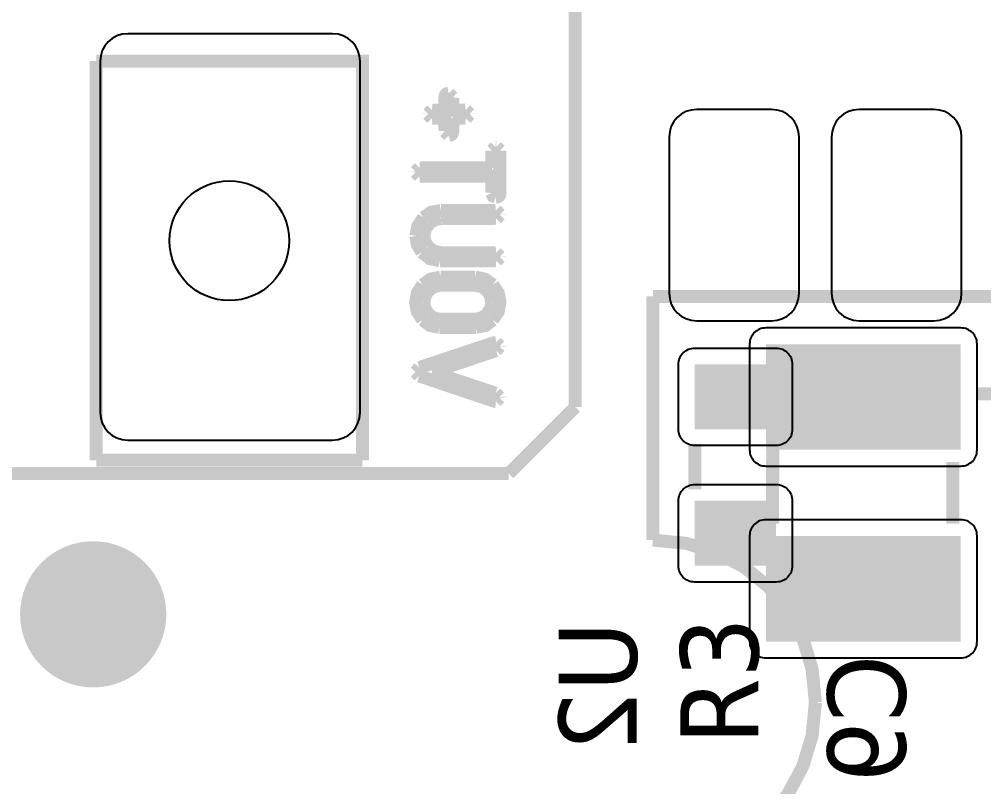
# Model space of a CAD drawing. Header units: millimetres. Extents: x 123.5 to 144.3, y 105.4 to 121.6.
# Drawn here: x 130.386 to 131.721, y 111.811 to 112.873 of the extents above; entities that cross this region are included whole.
import ezdxf

# ---------------------------------------------------------------- set-up
doc = ezdxf.new("R2010")
doc.units = ezdxf.units.MM
doc.layers.add('DESC', color=250, linetype='Continuous')
doc.styles.get("Standard").update_dxf_attribs({"font": 'tahoma.ttf'})

# ---------------------------------------------------------------- blocks, each defined once
blk = doc.blocks.new('RPAD')
blk.add_trace([(-0.5, -0.5), (-0.5, 0.5), (0.5, -0.5), (0.5, 0.5)])
blk = doc.blocks.new('EPAD')
at = {"const_width": 0.5}
blk.add_lwpolyline([(-0.25, 0, 1), (0.25, 0, 1)], format="xyb", close=True, dxfattribs=at)
blk = doc.blocks.new('isplay')
at = {"const_width": 0.012}
for points in [[(135.3383269392241, 117.1784124388828), (135.3383269392241, 115.0288059388828)], [(135.3383269392241, 117.1784124388828), (135.3383269392241, 115.0288059388828)], [(135.3383269392241, 117.1784124388828), (135.3383269392241, 115.0288059388828)], [(134.8961224392241, 114.9796719388828), (134.8961224392241, 115.3481754388828)], [(135.1417924392242, 114.9796719388828), (135.1417924392242, 115.3481754388828), (134.8961224392241, 115.3481754388828)], [(134.8961224392241, 114.9796719388828), (134.8961224392241, 115.3481754388828)], [(135.1417924392242, 114.9796719388828), (135.1417924392242, 115.3481754388828), (134.8961224392241, 115.3481754388828)], [(134.8961224392241, 114.9796719388828), (134.8961224392241, 115.3481754388828)], [(135.1417924392242, 114.9796719388828), (135.1417924392242, 115.3481754388828), (134.8961224392241, 115.3481754388828)], [(135.2214709392241, 115.3183434388828), (135.2199259392241, 115.3180674388828), (135.2193184392241, 115.3177224388828), (135.2188219392241, 115.3172379388828), (135.2184364392241, 115.3166169388828), (135.2181604392241, 115.3158564388828), (135.2179399392241, 115.3139214388828), (135.2179399392241, 115.3028829388828), (135.2066614392241, 115.3028829388828)], [(135.2214709392241, 115.3183434388828), (135.2199259392241, 115.3180674388828), (135.2193184392241, 115.3177224388828), (135.2188219392241, 115.3172379388828), (135.2184364392241, 115.3166169388828), (135.2181604392241, 115.3158564388828), (135.2179399392241, 115.3139214388828), (135.2179399392241, 115.3028829388828), (135.2066614392241, 115.3028829388828)], [(135.2214709392241, 115.3183434388828), (135.2199259392241, 115.3180674388828), (135.2193184392241, 115.3177224388828), (135.2188219392241, 115.3172379388828), (135.2184364392241, 115.3166169388828), (135.2181604392241, 115.3158564388828), (135.2179399392241, 115.3139214388828), (135.2179399392241, 115.3028829388828), (135.2066614392241, 115.3028829388828)], [(135.2216299392242, 115.3183479388828), (135.2214709392241, 115.3183434388828)], [(135.2216299392242, 115.3183479388828), (135.2214709392241, 115.3183434388828)], [(135.2216299392242, 115.3183479388828), (135.2214709392241, 115.3183434388828)], [(135.2216299392242, 115.3183479388828), (135.2253004392241, 115.3146774388828)], [(135.2216299392242, 115.3183479388828), (135.2253004392241, 115.3146774388828)], [(135.2216299392242, 115.3183479388828), (135.2253004392241, 115.3146774388828)], [(135.2252419392241, 115.3140219388828), (135.2253004392241, 115.3146774388828)], [(135.2252419392241, 115.3140219388828), (135.2253004392241, 115.3146774388828)], [(135.2252419392241, 115.3140219388828), (135.2253004392241, 115.3146774388828)], [(135.2363824392241, 115.3030209388829), (135.2252419392241, 115.3030209388829), (135.2252419392241, 115.3140249388828)], [(135.2363824392241, 115.3030209388829), (135.2252419392241, 115.3030209388829), (135.2252419392241, 115.3140249388828)], [(135.2363824392241, 115.3030209388829), (135.2252419392241, 115.3030209388829), (135.2252419392241, 115.3140249388828)], [(135.2059354392241, 115.3029594388828), (135.2024104392241, 115.2994344388828)], [(135.2059354392241, 115.3029594388828), (135.2024104392241, 115.2994344388828)], [(135.2059354392241, 115.3029594388828), (135.2024104392241, 115.2994344388828)], [(135.2059354392241, 115.3029594388828), (135.2066629392241, 115.3028829388828)], [(135.2059354392241, 115.3029594388828), (135.2066629392241, 115.3028829388828)], [(135.2059354392241, 115.3029594388828), (135.2066629392241, 115.3028829388828)], [(135.2371279392241, 115.3030959388828), (135.2363824392241, 115.3030209388829)], [(135.2371279392241, 115.3030959388828), (135.2363824392241, 115.3030209388829)], [(135.2371279392241, 115.3030959388828), (135.2363824392241, 115.3030209388829)], [(135.2371279392241, 115.3030959388828), (135.2408044392241, 115.2994194388828)], [(135.2371279392241, 115.3030959388828), (135.2408044392241, 115.2994194388828)], [(135.2371279392241, 115.3030959388828), (135.2408044392241, 115.2994194388828)], [(135.2024104392241, 115.2994179388828), (135.2023999392241, 115.2991479388828)], [(135.2024104392241, 115.2994179388828), (135.2023999392241, 115.2991479388828)], [(135.2024104392241, 115.2994179388828), (135.2023999392241, 115.2991479388828)], [(135.2060089392241, 115.2955389388828), (135.2023999392241, 115.2991479388828)], [(135.2060089392241, 115.2955389388828), (135.2023999392241, 115.2991479388828)], [(135.2060089392241, 115.2955389388828), (135.2023999392241, 115.2991479388828)], [(135.2024104392241, 115.2994209388828), (135.2024104392241, 115.2994344388828)], [(135.2024104392241, 115.2994209388828), (135.2024104392241, 115.2994344388828)], [(135.2024104392241, 115.2994209388828), (135.2024104392241, 115.2994344388828)], [(135.2060089392241, 115.2955389388828), (135.2065609392241, 115.2955809388828)], [(135.2060089392241, 115.2955389388828), (135.2065609392241, 115.2955809388828)], [(135.2060089392241, 115.2955389388828), (135.2065609392241, 115.2955809388828)], [(135.2065579392241, 115.2955809388828), (135.2179399392241, 115.2955809388828), (135.2179399392241, 115.2839949388828)], [(135.2065579392241, 115.2955809388828), (135.2179399392241, 115.2955809388828), (135.2179399392241, 115.2839949388828)], [(135.2065579392241, 115.2955809388828), (135.2179399392241, 115.2955809388828), (135.2179399392241, 115.2839949388828)], [(135.2217454392242, 115.2796749388828), (135.2232904392241, 115.2799509388828), (135.2238964392241, 115.2802959388828), (135.2243929392241, 115.2807804388828), (135.2247799392241, 115.2814029388828), (135.2250544392241, 115.2821619388828), (135.2252764392242, 115.2840969388828), (135.2252764392242, 115.2955809388828)], [(135.2217454392242, 115.2796749388828), (135.2232904392241, 115.2799509388828), (135.2238964392241, 115.2802959388828), (135.2243929392241, 115.2807804388828), (135.2247799392241, 115.2814029388828), (135.2250544392241, 115.2821619388828), (135.2252764392242, 115.2840969388828), (135.2252764392242, 115.2955809388828)], [(135.2217454392242, 115.2796749388828), (135.2232904392241, 115.2799509388828), (135.2238964392241, 115.2802959388828), (135.2243929392241, 115.2807804388828), (135.2247799392241, 115.2814029388828), (135.2250544392241, 115.2821619388828), (135.2252764392242, 115.2840969388828), (135.2252764392242, 115.2955809388828)], [(135.2252764392242, 115.2955809388828), (135.2366914392242, 115.2955809388828)], [(135.2252764392242, 115.2955809388828), (135.2366914392242, 115.2955809388828)], [(135.2252764392242, 115.2955809388828), (135.2366914392242, 115.2955809388828)], [(135.2372374392241, 115.2955404388828), (135.2366899392242, 115.2955809388828)], [(135.2372374392241, 115.2955404388828), (135.2366899392242, 115.2955809388828)], [(135.2372374392241, 115.2955404388828), (135.2366899392242, 115.2955809388828)], [(135.2372374392241, 115.2955404388828), (135.2408149392242, 115.2991179388828)], [(135.2372374392241, 115.2955404388828), (135.2408149392242, 115.2991179388828)], [(135.2372374392241, 115.2955404388828), (135.2408149392242, 115.2991179388828)], [(135.2408044392241, 115.2993864388828), (135.2408044392241, 115.2994194388828)], [(135.2408044392241, 115.2993864388828), (135.2408044392241, 115.2994194388828)], [(135.2408044392241, 115.2993864388828), (135.2408044392241, 115.2994194388828)], [(135.2408044392241, 115.2993849388828), (135.2408149392242, 115.2991179388828)], [(135.2408044392241, 115.2993849388828), (135.2408149392242, 115.2991179388828)], [(135.2408044392241, 115.2993849388828), (135.2408149392242, 115.2991179388828)], [(135.2179399392241, 115.2839919388828), (135.2178829392241, 115.2833529388828)], [(135.2179399392241, 115.2839919388828), (135.2178829392241, 115.2833529388828)], [(135.2179399392241, 115.2839919388828), (135.2178829392241, 115.2833529388828)], [(135.2215669392241, 115.2796704388828), (135.2178829392241, 115.2833529388828)], [(135.2215669392241, 115.2796704388828), (135.2178829392241, 115.2833529388828)], [(135.2215669392241, 115.2796704388828), (135.2178829392241, 115.2833529388828)], [(135.2215669392241, 115.2796704388828), (135.2217469392241, 115.2796749388828)], [(135.2215669392241, 115.2796704388828), (135.2217469392241, 115.2796749388828)], [(135.2215669392241, 115.2796704388828), (135.2217469392241, 115.2796749388828)], [(135.2646859392241, 115.2690114388828), (135.2613604392241, 115.2656844388828)], [(135.2646859392241, 115.2690114388828), (135.2613604392241, 115.2656844388828)], [(135.2646859392241, 115.2690114388828), (135.2613604392241, 115.2656844388828)], [(135.2646859392241, 115.2690114388828), (135.2651434392241, 115.2689799388829)], [(135.2646859392241, 115.2690114388828), (135.2651434392241, 115.2689799388829)], [(135.2646859392241, 115.2690114388828), (135.2651434392241, 115.2689799388829)], [(135.2655304392242, 115.2690009388828), (135.2651464392241, 115.2689799388829)], [(135.2655304392242, 115.2690009388828), (135.2651464392241, 115.2689799388829)], [(135.2655304392242, 115.2690009388828), (135.2651464392241, 115.2689799388829)], [(135.2655304392242, 115.2690009388828), (135.2688694392241, 115.2656619388828)], [(135.2655304392242, 115.2690009388828), (135.2688694392241, 115.2656619388828)], [(135.2655304392242, 115.2690009388828), (135.2688694392241, 115.2656619388828)], [(135.2613739392241, 115.2653784388828), (135.2613604392241, 115.2656844388828)], [(135.2613739392241, 115.2653784388828), (135.2613604392241, 115.2656844388828)], [(135.2613739392241, 115.2653784388828), (135.2613604392241, 115.2656844388828)], [(135.2613739392241, 115.2653799388828), (135.2613739392241, 115.2495759388828)], [(135.2613739392241, 115.2653799388828), (135.2613739392241, 115.2495759388828)], [(135.2613739392241, 115.2653799388828), (135.2613739392241, 115.2495759388828)], [(135.2652829392241, 115.2226314388828), (135.2661169392241, 115.2227019388828), (135.2668414392241, 115.2229134388828), (135.2674549392241, 115.2232674388828), (135.2679559392241, 115.2237624388828), (135.2683459392241, 115.2243984388828), (135.2686249392241, 115.2251754388828), (135.2688469392241, 115.2271569388828), (135.2688469392241, 115.2652764388828)], [(135.2652829392241, 115.2226314388828), (135.2661169392241, 115.2227019388828), (135.2668414392241, 115.2229134388828), (135.2674549392241, 115.2232674388828), (135.2679559392241, 115.2237624388828), (135.2683459392241, 115.2243984388828), (135.2686249392241, 115.2251754388828), (135.2688469392241, 115.2271569388828), (135.2688469392241, 115.2652764388828)], [(135.2652829392241, 115.2226314388828), (135.2661169392241, 115.2227019388828), (135.2668414392241, 115.2229134388828), (135.2674549392241, 115.2232674388828), (135.2679559392241, 115.2237624388828), (135.2683459392241, 115.2243984388828), (135.2686249392241, 115.2251754388828), (135.2688469392241, 115.2271569388828), (135.2688469392241, 115.2652764388828)], [(135.2688469392241, 115.2652794388828), (135.2688694392241, 115.2656619388828)], [(135.2688469392241, 115.2652794388828), (135.2688694392241, 115.2656619388828)], [(135.2688469392241, 115.2652794388828), (135.2688694392241, 115.2656619388828)], [(135.1944514392241, 115.2496194388828), (135.1909174392241, 115.2460869388828)], [(135.1944514392241, 115.2496194388828), (135.1909174392241, 115.2460869388828)], [(135.1944514392241, 115.2496194388828), (135.1909174392241, 115.2460869388828)], [(135.1944514392241, 115.2496194388828), (135.1950034392241, 115.2495759388828)], [(135.1944514392241, 115.2496194388828), (135.1950034392241, 115.2495759388828)], [(135.1944514392241, 115.2496194388828), (135.1950034392241, 115.2495759388828)], [(135.2613739392241, 115.2495759388828), (135.1950049392241, 115.2495759388828)], [(135.2613739392241, 115.2495759388828), (135.1950049392241, 115.2495759388828)], [(135.2613739392241, 115.2495759388828), (135.1950049392241, 115.2495759388828)], [(135.1909264392241, 115.2458409388828), (135.1909129392241, 115.2455304388828)], [(135.1909264392241, 115.2458409388828), (135.1909129392241, 115.2455304388828)], [(135.1909264392241, 115.2458409388828), (135.1909129392241, 115.2455304388828)], [(135.1944094392242, 115.2420339388828), (135.1909129392241, 115.2455304388828)], [(135.1944094392242, 115.2420339388828), (135.1909129392241, 115.2455304388828)], [(135.1944094392242, 115.2420339388828), (135.1909129392241, 115.2455304388828)], [(135.1909264392241, 115.2458394388828), (135.1909174392241, 115.2460869388828)], [(135.1909264392241, 115.2458394388828), (135.1909174392241, 115.2460869388828)], [(135.1909264392241, 115.2458394388828), (135.1909174392241, 115.2460869388828)], [(135.1944094392242, 115.2420339388828), (135.1949014392241, 115.2420684388828)], [(135.1944094392242, 115.2420339388828), (135.1949014392241, 115.2420684388828)], [(135.1944094392242, 115.2420339388828), (135.1949014392241, 115.2420684388828)], [(135.1949029392241, 115.2420684388828), (135.2613739392241, 115.2420684388828), (135.2613739392241, 115.2270534388828)], [(135.1949029392241, 115.2420684388828), (135.2613739392241, 115.2420684388828), (135.2613739392241, 115.2270534388828)], [(135.1949029392241, 115.2420684388828), (135.2613739392241, 115.2420684388828), (135.2613739392241, 115.2270534388828)], [(135.2613739392241, 115.2270564388828), (135.2613169392241, 115.2264009388828)], [(135.2613739392241, 115.2270564388828), (135.2613169392241, 115.2264009388828)], [(135.2613739392241, 115.2270564388828), (135.2613169392241, 115.2264009388828)], [(135.2650924392241, 115.2226254388828), (135.2624089392241, 115.2237174388828), (135.2613169392241, 115.2264009388828)], [(135.2650924392241, 115.2226254388828), (135.2624089392241, 115.2237174388828), (135.2613169392241, 115.2264009388828)], [(135.2650924392241, 115.2226254388828), (135.2624089392241, 115.2237174388828), (135.2613169392241, 115.2264009388828)], [(135.2650924392241, 115.2226254388828), (135.2652829392241, 115.2226314388828)], [(135.2650924392241, 115.2226254388828), (135.2652829392241, 115.2226314388828)], [(135.2650924392241, 115.2226254388828), (135.2652829392241, 115.2226314388828)], [(135.2142739392241, 115.2103959388828), (135.2053159392241, 115.2086019388828), (135.1981894392241, 115.2036339388828)], [(135.2142739392241, 115.2103959388828), (135.2053159392241, 115.2086019388828), (135.1981894392241, 115.2036339388828)], [(135.2142739392241, 115.2103959388828), (135.2053159392241, 115.2086019388828), (135.1981894392241, 115.2036339388828)], [(135.2142739392241, 115.2103959388828), (135.2155714392241, 115.2103584388828)], [(135.2142739392241, 115.2103959388828), (135.2155714392241, 115.2103584388828)], [(135.2142739392241, 115.2103959388828), (135.2155714392241, 115.2103584388828)], [(135.2643214392241, 115.2103584388828), (135.2155744392241, 115.2103584388828)], [(135.2643214392241, 115.2103584388828), (135.2155744392241, 115.2103584388828)], [(135.2643214392241, 115.2103584388828), (135.2155744392241, 115.2103584388828)], [(135.2650789392241, 115.2104349388828), (135.2643214392241, 115.2103584388828)], [(135.2650789392241, 115.2104349388828), (135.2643214392241, 115.2103584388828)], [(135.2650789392241, 115.2104349388828), (135.2643214392241, 115.2103584388828)], [(135.2650789392241, 115.2104349388828), (135.2688469392241, 115.2066654388828)], [(135.2650789392241, 115.2104349388828), (135.2688469392241, 115.2066654388828)], [(135.2650789392241, 115.2104349388828), (135.2688469392241, 115.2066654388828)], [(135.2653084392241, 115.2027159388828), (135.2688649392241, 115.2062739388828)], [(135.2653084392241, 115.2027159388828), (135.2688649392241, 115.2062739388828)], [(135.2653084392241, 115.2027159388828), (135.2688649392241, 115.2062739388828)], [(135.2688469392241, 115.2066204388828), (135.2688469392241, 115.2066654388828)], [(135.2688469392241, 115.2066204388828), (135.2688469392241, 115.2066654388828)], [(135.2688469392241, 115.2066204388828), (135.2688469392241, 115.2066654388828)], [(135.2688469392241, 115.2066204388828), (135.2688649392241, 115.2062739388828)], [(135.2688469392241, 115.2066204388828), (135.2688649392241, 115.2062739388828)], [(135.2688469392241, 115.2066204388828), (135.2688649392241, 115.2062739388828)], [(135.1981939392242, 115.2036399388828), (135.1929484392241, 115.1957799388828), (135.1912009392241, 115.1868069388828)], [(135.1981939392242, 115.2036399388828), (135.1929484392241, 115.1957799388828), (135.1912009392241, 115.1868069388828)], [(135.1981939392242, 115.2036399388828), (135.1929484392241, 115.1957799388828), (135.1912009392241, 115.1868069388828)], [(135.2036854392241, 115.1985369388828), (135.1999279392241, 115.1934264388828), (135.1985374392241, 115.1869179388828)], [(135.2036854392241, 115.1985369388828), (135.1999279392241, 115.1934264388828), (135.1985374392241, 115.1869179388828)], [(135.2036854392241, 115.1985369388828), (135.1999279392241, 115.1934264388828), (135.1985374392241, 115.1869179388828)], [(135.2142334392241, 115.2027834388828), (135.2083834392241, 115.2016569388828), (135.2036764392241, 115.1985294388828)], [(135.2142334392241, 115.2027834388828), (135.2083834392241, 115.2016569388828), (135.2036764392241, 115.1985294388828)], [(135.2142334392241, 115.2027834388828), (135.2083834392241, 115.2016569388828), (135.2036764392241, 115.1985294388828)], [(135.2142334392241, 115.2027834388828), (135.2152684392241, 115.2027474388828)], [(135.2142334392241, 115.2027834388828), (135.2152684392241, 115.2027474388828)], [(135.2142334392241, 115.2027834388828), (135.2152684392241, 115.2027474388828)], [(135.2152669392241, 115.2027489388828), (135.2648359392241, 115.2027489388828)], [(135.2152669392241, 115.2027489388828), (135.2648359392241, 115.2027489388828)], [(135.2152669392241, 115.2027489388828), (135.2648359392241, 115.2027489388828)], [(135.2653084392241, 115.2027159388828), (135.2648374392241, 115.2027474388828)], [(135.2653084392241, 115.2027159388828), (135.2648374392241, 115.2027474388828)], [(135.2653084392241, 115.2027159388828), (135.2648374392241, 115.2027474388828)], [(135.1912009392241, 115.1868069388828), (135.1925884392242, 115.1787939388828), (135.1967539392241, 115.1716899388828)], [(135.1912009392241, 115.1868069388828), (135.1925884392242, 115.1787939388828), (135.1967539392241, 115.1716899388828)], [(135.1912009392241, 115.1868069388828), (135.1925884392242, 115.1787939388828), (135.1967539392241, 115.1716899388828)], [(135.2023414392241, 115.1768319388828), (135.1994884392241, 115.1818029388828), (135.1985359392241, 115.1869104388828)], [(135.2023414392241, 115.1768319388828), (135.1994884392241, 115.1818029388828), (135.1985359392241, 115.1869104388828)], [(135.2023414392241, 115.1768319388828), (135.1994884392241, 115.1818029388828), (135.1985359392241, 115.1869104388828)], [(135.2133724392241, 115.1637654388828), (135.2039464392241, 115.1658834388828), (135.1967494392241, 115.1716929388828)], [(135.2133724392241, 115.1637654388828), (135.2039464392241, 115.1658834388828), (135.1967494392241, 115.1716929388828)], [(135.2133724392241, 115.1637654388828), (135.2039464392241, 115.1658834388828), (135.1967494392241, 115.1716929388828)], [(135.2141524392241, 115.1712549388828), (135.2074714392241, 115.1727399388828), (135.2023489392241, 115.1768214388828)], [(135.2141524392241, 115.1712549388828), (135.2074714392241, 115.1727399388828), (135.2023489392241, 115.1768214388828)], [(135.2141524392241, 115.1712549388828), (135.2074714392241, 115.1727399388828), (135.2023489392241, 115.1768214388828)], [(135.2141524392241, 115.1712549388828), (135.2149804392241, 115.1712774388828)], [(135.2141524392241, 115.1712549388828), (135.2149804392241, 115.1712774388828)], [(135.2141524392241, 115.1712549388828), (135.2149804392241, 115.1712774388828)], [(135.2648359392241, 115.1712774388828), (135.2149909392242, 115.1712774388828)], [(135.2648359392241, 115.1712774388828), (135.2149909392242, 115.1712774388828)], [(135.2648359392241, 115.1712774388828), (135.2149909392242, 115.1712774388828)], [(135.2652934392241, 115.1713074388828), (135.2648344392241, 115.1712774388828)], [(135.2652934392241, 115.1713074388828), (135.2648344392241, 115.1712774388828)], [(135.2652934392241, 115.1713074388828), (135.2648344392241, 115.1712774388828)], [(135.2652934392241, 115.1713074388828), (135.2688664392241, 115.1677359388828)], [(135.2652934392241, 115.1713074388828), (135.2688664392241, 115.1677359388828)], [(135.2652934392241, 115.1713074388828), (135.2688664392241, 115.1677359388828)], [(135.2133724392241, 115.1637654388828), (135.2138194392241, 115.1637699388828)], [(135.2133724392241, 115.1637654388828), (135.2138194392241, 115.1637699388828)], [(135.2133724392241, 115.1637654388828), (135.2138194392241, 115.1637699388828)], [(135.2138254392241, 115.1637699388828), (135.2648359392241, 115.1637699388828)], [(135.2138254392241, 115.1637699388828), (135.2648359392241, 115.1637699388828)], [(135.2138254392241, 115.1637699388828), (135.2648359392241, 115.1637699388828)], [(135.2654089392241, 115.1637219388828), (135.2648344392241, 115.1637699388828)], [(135.2654089392241, 115.1637219388828), (135.2648344392241, 115.1637699388828)], [(135.2654089392241, 115.1637219388828), (135.2648344392241, 115.1637699388828)], [(135.2654089392241, 115.1637219388828), (135.2688529392241, 115.1671674388828)], [(135.2654089392241, 115.1637219388828), (135.2688529392241, 115.1671674388828)], [(135.2654089392241, 115.1637219388828), (135.2688529392241, 115.1671674388828)], [(135.2688469392241, 115.1673684388828), (135.2688664392241, 115.1677359388828)], [(135.2688469392241, 115.1673684388828), (135.2688664392241, 115.1677359388828)], [(135.2688469392241, 115.1673684388828), (135.2688664392241, 115.1677359388828)], [(135.2688469392241, 115.1673714388828), (135.2688529392241, 115.1671674388828)], [(135.2688469392241, 115.1673714388828), (135.2688529392241, 115.1671674388828)], [(135.2688469392241, 115.1673714388828), (135.2688529392241, 115.1671674388828)], [(135.1974739392241, 115.1417274388829), (135.1925629392241, 115.1342544388828), (135.1909264392241, 115.1252724388828), (135.1925629392241, 115.1167029388828), (135.1974739392241, 115.1092974388828)], [(135.1974739392241, 115.1417274388829), (135.1925629392241, 115.1342544388828), (135.1909264392241, 115.1252724388828), (135.1925629392241, 115.1167029388828), (135.1974739392241, 115.1092974388828)], [(135.1974739392241, 115.1417274388829), (135.1925629392241, 115.1342544388828), (135.1909264392241, 115.1252724388828), (135.1925629392241, 115.1167029388828), (135.1974739392241, 115.1092974388828)], [(135.2138854392241, 115.1487954388828), (135.2047159392241, 115.1469174388828), (135.1974724392241, 115.1417259388828)], [(135.2138854392241, 115.1487954388828), (135.2047159392241, 115.1469174388828), (135.1974724392241, 115.1417259388828)], [(135.2138854392241, 115.1487954388828), (135.2047159392241, 115.1469174388828), (135.1974724392241, 115.1417259388828)], [(135.2138854392241, 115.1487954388828), (135.2143594392241, 115.1487894388828)], [(135.2138854392241, 115.1487954388828), (135.2143594392241, 115.1487894388828)], [(135.2138854392241, 115.1487954388828), (135.2143594392241, 115.1487894388828)], [(135.2458099392242, 115.1487894388828), (135.2143744392241, 115.1487894388828)], [(135.2458099392242, 115.1487894388828), (135.2143744392241, 115.1487894388828)], [(135.2458099392242, 115.1487894388828), (135.2143744392241, 115.1487894388828)], [(135.2458549392241, 115.1487894388828), (135.2458159392241, 115.1487894388828)], [(135.2458549392241, 115.1487894388828), (135.2458159392241, 115.1487894388828)], [(135.2458549392241, 115.1487894388828), (135.2458159392241, 115.1487894388828)], [(135.2458549392241, 115.1487894388828), (135.2549719392241, 115.1469069388828), (135.2621539392242, 115.1417034388828)], [(135.2458549392241, 115.1487894388828), (135.2549719392241, 115.1469069388828), (135.2621539392242, 115.1417034388828)], [(135.2458549392241, 115.1487894388828), (135.2549719392241, 115.1469069388828), (135.2621539392242, 115.1417034388828)], [(135.2620939392241, 115.1090919388828), (135.2671594392241, 115.1166249388828), (135.2688469392241, 115.1256504388828), (135.2671759392241, 115.1343054388828), (135.2621629392241, 115.1416929388828)], [(135.2620939392241, 115.1090919388828), (135.2671594392241, 115.1166249388828), (135.2688469392241, 115.1256504388828), (135.2671759392241, 115.1343054388828), (135.2621629392241, 115.1416929388828)], [(135.2620939392241, 115.1090919388828), (135.2671594392241, 115.1166249388828), (135.2688469392241, 115.1256504388828), (135.2671759392241, 115.1343054388828), (135.2621629392241, 115.1416929388828)], [(135.1985359392241, 115.1250669388828), (135.1994539392241, 115.1309454388828), (135.2022049392241, 115.1356254388828)], [(135.1985359392241, 115.1250669388828), (135.1994539392241, 115.1309454388828), (135.2022049392241, 115.1356254388828)], [(135.1985359392241, 115.1250669388828), (135.1994539392241, 115.1309454388828), (135.2022049392241, 115.1356254388828)], [(135.2141704392241, 115.1413164388828), (135.2073889392241, 115.1397834388828), (135.2022004392241, 115.1356194388828)], [(135.2141704392241, 115.1413164388828), (135.2073889392241, 115.1397834388828), (135.2022004392241, 115.1356194388828)], [(135.2141704392241, 115.1413164388828), (135.2073889392241, 115.1397834388828), (135.2022004392241, 115.1356194388828)], [(135.2141689392241, 115.1413164388828), (135.2454334392241, 115.1413164388828)], [(135.2141689392241, 115.1413164388828), (135.2454334392241, 115.1413164388828)], [(135.2141689392241, 115.1413164388828), (135.2454334392241, 115.1413164388828)], [(135.2459734392241, 115.1413254388828), (135.2454364392241, 115.1413164388828)], [(135.2459734392241, 115.1413254388828), (135.2454364392241, 115.1413164388828)], [(135.2459734392241, 115.1413254388828), (135.2454364392241, 115.1413164388828)], [(135.2459734392241, 115.1413254388828), (135.2524084392241, 115.1398854388828), (135.2573284392241, 115.1359344388828)], [(135.2459734392241, 115.1413254388828), (135.2524084392241, 115.1398854388828), (135.2573284392241, 115.1359344388828)], [(135.2459734392241, 115.1413254388828), (135.2524084392241, 115.1398854388828), (135.2573284392241, 115.1359344388828)], [(135.2573284392241, 115.1359344388828), (135.2602594392241, 115.1307924388828), (135.2612374392241, 115.1250324388828)], [(135.2573284392241, 115.1359344388828), (135.2602594392241, 115.1307924388828), (135.2612374392241, 115.1250324388828)], [(135.2573284392241, 115.1359344388828), (135.2602594392241, 115.1307924388828), (135.2612374392241, 115.1250324388828)], [(135.2025139392242, 115.1150559388828), (135.1995304392241, 115.1197869388828), (135.1985359392241, 115.1250669388828)], [(135.2025139392242, 115.1150559388828), (135.1995304392241, 115.1197869388828), (135.1985359392241, 115.1250669388828)], [(135.2025139392242, 115.1150559388828), (135.1995304392241, 115.1197869388828), (135.1985359392241, 115.1250669388828)], [(135.2612374392241, 115.1250324388828), (135.2602429392241, 115.1199849388828), (135.2572609392241, 115.1150559388828)], [(135.2612374392241, 115.1250324388828), (135.2602429392241, 115.1199849388828), (135.2572609392241, 115.1150559388828)], [(135.2612374392241, 115.1250324388828), (135.2602429392241, 115.1199849388828), (135.2572609392241, 115.1150559388828)], [(135.4100209392241, 115.1309709388828), (135.4100209392241, 114.9059709388828)], [(135.4100209392241, 115.1309709388828), (138.4100209392241, 115.1309709388828)], [(135.4100209392241, 115.1309709388828), (135.4100209392241, 114.9059709388828)], [(135.4100209392241, 115.1309709388828), (138.4100209392241, 115.1309709388828)], [(135.4100209392241, 115.1309709388828), (135.4100209392241, 114.9059709388828)], [(135.4100209392241, 115.1309709388828), (138.4100209392241, 115.1309709388828)], [(135.2127004392241, 115.1099154388829), (135.2068939392241, 115.1113554388828), (135.2025094392241, 115.1150619388828)], [(135.2127004392241, 115.1099154388829), (135.2068939392241, 115.1113554388828), (135.2025094392241, 115.1150619388828)], [(135.2127004392241, 115.1099154388829), (135.2068939392241, 115.1113554388828), (135.2025094392241, 115.1150619388828)], [(135.2463079392241, 115.1098989388828), (135.2525014392241, 115.1112729388828), (135.2572549392241, 115.1150499388828)], [(135.2463079392241, 115.1098989388828), (135.2525014392241, 115.1112729388828), (135.2572549392241, 115.1150499388828)], [(135.2463079392241, 115.1098989388828), (135.2525014392241, 115.1112729388828), (135.2572549392241, 115.1150499388828)], [(135.2129494392241, 115.1023389388828), (135.2042554392241, 115.1041899388828), (135.1974799392241, 115.1092914388828)], [(135.2129494392241, 115.1023389388828), (135.2042554392241, 115.1041899388828), (135.1974799392241, 115.1092914388828)], [(135.2129494392241, 115.1023389388828), (135.2042554392241, 115.1041899388828), (135.1974799392241, 115.1092914388828)], [(135.2456389392241, 115.1099154388829), (135.2126944392242, 115.1099154388829)], [(135.2456389392241, 115.1099154388829), (135.2126944392242, 115.1099154388829)], [(135.2456389392241, 115.1099154388829), (135.2126944392242, 115.1099154388829)], [(135.2463079392241, 115.1098989388828), (135.2456389392241, 115.1099154388829)], [(135.2463079392241, 115.1098989388828), (135.2456389392241, 115.1099154388829)], [(135.2463079392241, 115.1098989388828), (135.2456389392241, 115.1099154388829)], [(135.2468764392241, 115.1023389388828), (135.2554144392241, 115.1041509388828), (135.2621029392241, 115.1091024388828)], [(135.2468764392241, 115.1023389388828), (135.2554144392241, 115.1041509388828), (135.2621029392241, 115.1091024388828)], [(135.2468764392241, 115.1023389388828), (135.2554144392241, 115.1041509388828), (135.2621029392241, 115.1091024388828)], [(135.2129344392241, 115.1023389388828), (135.2468734392241, 115.1023389388828)], [(135.2129344392241, 115.1023389388828), (135.2468734392241, 115.1023389388828)], [(135.2129344392241, 115.1023389388828), (135.2468734392241, 115.1023389388828)], [(135.2649739392241, 115.0884204388828), (135.2637589392241, 115.0882704388828), (135.2626084392241, 115.0879404388828), (135.1944229392241, 115.0652814388828)], [(135.2649739392241, 115.0884204388828), (135.2637589392241, 115.0882704388828), (135.2626084392241, 115.0879404388828), (135.1944229392241, 115.0652814388828)], [(135.2649739392241, 115.0884204388828), (135.2637589392241, 115.0882704388828), (135.2626084392241, 115.0879404388828), (135.1944229392241, 115.0652814388828)], [(135.2652649392242, 115.0884339388828), (135.2649739392241, 115.0884204388828)], [(135.2652649392242, 115.0884339388828), (135.2649739392241, 115.0884204388828)], [(135.2652649392242, 115.0884339388828), (135.2649739392241, 115.0884204388828)], [(135.2652649392242, 115.0884339388828), (135.2686069392241, 115.0850904388828)], [(135.2652649392242, 115.0884339388828), (135.2686069392241, 115.0850904388828)], [(135.2652649392242, 115.0884339388828), (135.2686069392241, 115.0850904388828)], [(135.2063524392241, 115.0610979388828), (135.2651794392241, 115.0809129388828)], [(135.2063524392241, 115.0610979388828), (135.2651794392241, 115.0809129388828)], [(135.2063524392241, 115.0610979388828), (135.2651794392241, 115.0809129388828)], [(135.2651809392241, 115.0809129388828), (135.2685724392242, 115.0846149388828)], [(135.2651809392241, 115.0809129388828), (135.2685724392242, 115.0846149388828)], [(135.2651809392241, 115.0809129388828), (135.2685724392242, 115.0846149388828)], [(135.2685724392242, 115.0846149388828), (135.2686069392241, 115.0850904388828)], [(135.2685724392242, 115.0846149388828), (135.2686069392241, 115.0850904388828)], [(135.2685724392242, 115.0846149388828), (135.2686069392241, 115.0850904388828)], [(135.1944214392241, 115.0652799388828), (135.1909264392241, 115.0612014388828)], [(135.1944214392241, 115.0652799388828), (135.1909264392241, 115.0612014388828)], [(135.1944214392241, 115.0652799388828), (135.1909264392241, 115.0612014388828)], [(135.1943224392241, 115.0575669388828), (135.1909264392241, 115.0612014388828)], [(135.1943224392241, 115.0575669388828), (135.1909264392241, 115.0612014388828)], [(135.1943224392241, 115.0575669388828), (135.1909264392241, 115.0612014388828)], [(135.1943194392241, 115.0575669388828), (135.2633284392241, 115.0342569388828), (135.2643214392241, 115.0340079388828), (135.2650414392241, 115.0339479388828)], [(135.1943194392241, 115.0575669388828), (135.2633284392241, 115.0342569388828), (135.2643214392241, 115.0340079388828), (135.2650414392241, 115.0339479388828)], [(135.1943194392241, 115.0575669388828), (135.2633284392241, 115.0342569388828), (135.2643214392241, 115.0340079388828), (135.2650414392241, 115.0339479388828)], [(135.2647684392241, 115.0415589388828), (135.2063524392241, 115.0610979388828)], [(135.2647684392241, 115.0415589388828), (135.2063524392241, 115.0610979388828)], [(135.2647684392241, 115.0415589388828), (135.2063524392241, 115.0610979388828)], [(135.2647669392241, 115.0415574388828), (135.2683669392242, 115.0380264388828)], [(135.2647669392241, 115.0415574388828), (135.2683669392242, 115.0380264388828)], [(135.2647669392241, 115.0415574388828), (135.2683669392242, 115.0380264388828)], [(135.2650564392241, 115.0339479388828), (135.2684404392242, 115.0373319388828)], [(135.2650564392241, 115.0339479388828), (135.2684404392242, 115.0373319388828)], [(135.2650564392241, 115.0339479388828), (135.2684404392242, 115.0373319388828)], [(135.2683669392242, 115.0380294388828), (135.2684404392242, 115.0373319388828)], [(135.2683669392242, 115.0380294388828), (135.2684404392242, 115.0373319388828)], [(135.2683669392242, 115.0380294388828), (135.2684404392242, 115.0373319388828)], [(135.7093114392241, 115.0410894388828), (135.7393114392241, 115.0410894388828)], [(135.7093114392241, 115.0410894388828), (135.7393114392241, 115.0410894388828)], [(135.7093114392241, 115.0410894388828), (135.7393114392241, 115.0410894388828)], [(135.2650444392241, 115.0339479388828), (135.2650564392241, 115.0339479388828)], [(135.2650444392241, 115.0339479388828), (135.2650564392241, 115.0339479388828)], [(135.2650444392241, 115.0339479388828), (135.2650564392241, 115.0339479388828)], [(135.3383269392241, 115.0288059388828), (135.2769109392241, 114.9673884388828)], [(135.3383269392241, 115.0288059388828), (135.2769109392241, 114.9673884388828)], [(135.3383269392241, 115.0288059388828), (135.2769109392241, 114.9673884388828)], [(135.4487014392241, 114.9947544388829), (135.4487014392241, 114.9527544388828)], [(135.4487014392241, 114.9947544388829), (135.4487014392241, 114.9527544388828)], [(135.4487014392241, 114.9947544388829), (135.4487014392241, 114.9527544388828)], [(135.5207014392241, 114.9947544388829), (135.5207014392241, 114.9542544388828)], [(135.5207014392241, 114.9947544388829), (135.5207014392241, 114.9542544388828)], [(135.5207014392241, 114.9947544388829), (135.5207014392241, 114.9542544388828)], [(135.1417924392242, 114.9796719388828), (134.8961224392241, 114.9796719388828)], [(135.1417924392242, 114.9796719388828), (134.8961224392241, 114.9796719388828)], [(135.1417924392242, 114.9796719388828), (134.8961224392241, 114.9796719388828)], [(135.5203114392241, 114.9210894388828), (135.5203114392241, 114.9795894388828)], [(135.5203114392241, 114.9210894388828), (135.5203114392241, 114.9795894388828)], [(135.5203114392241, 114.9210894388828), (135.5203114392241, 114.9795894388828)], [(135.6868114392241, 114.9210894388828), (135.6868114392241, 114.9780894388828)], [(135.6868114392241, 114.9210894388828), (135.6868114392241, 114.9780894388828)], [(135.6868114392241, 114.9210894388828), (135.6868114392241, 114.9780894388828)], [(135.2769109392241, 114.9673884388828), (134.3310829392241, 114.9673884388828)], [(135.2769109392241, 114.9673884388828), (134.3310829392241, 114.9673884388828)], [(135.2769109392241, 114.9673884388828), (134.3310829392241, 114.9673884388828)], [(135.5600209392242, 114.7559709388828), (135.5570209392241, 114.7869639388828), (135.5483959392241, 114.8154789388828), (135.5347084392241, 114.8410044388828), (135.5165209392242, 114.8630334388828), (135.4943959392241, 114.8810544388828), (135.4688959392241, 114.8945559388828), (135.4405834392241, 114.9030324388828), (135.4100209392241, 114.9059709388828)], [(135.5600209392242, 114.7559709388828), (135.5570209392241, 114.7869639388828), (135.5483959392241, 114.8154789388828), (135.5347084392241, 114.8410044388828), (135.5165209392242, 114.8630334388828), (135.4943959392241, 114.8810544388828), (135.4688959392241, 114.8945559388828), (135.4405834392241, 114.9030324388828), (135.4100209392241, 114.9059709388828)], [(135.5600209392242, 114.7559709388828), (135.5570209392241, 114.7869639388828), (135.5483959392241, 114.8154789388828), (135.5347084392241, 114.8410044388828), (135.5165209392242, 114.8630334388828), (135.4943959392241, 114.8810544388828), (135.4688959392241, 114.8945559388828), (135.4405834392241, 114.9030324388828), (135.4100209392241, 114.9059709388828)], [(135.5600209392242, 114.7559709388828), (135.5570209392241, 114.7254084388828), (135.5483959392241, 114.6970959388828), (135.5347084392241, 114.6715959388828), (135.5165209392242, 114.6494709388828), (135.4943959392241, 114.6312834388828), (135.4688959392241, 114.6175959388828), (135.4405834392241, 114.6089709388828), (135.4100209392241, 114.6059709388828)], [(135.5600209392242, 114.7559709388828), (135.5570209392241, 114.7254084388828), (135.5483959392241, 114.6970959388828), (135.5347084392241, 114.6715959388828), (135.5165209392242, 114.6494709388828), (135.4943959392241, 114.6312834388828), (135.4688959392241, 114.6175959388828), (135.4405834392241, 114.6089709388828), (135.4100209392241, 114.6059709388828)], [(135.5600209392242, 114.7559709388828), (135.5570209392241, 114.7254084388828), (135.5483959392241, 114.6970959388828), (135.5347084392241, 114.6715959388828), (135.5165209392242, 114.6494709388828), (135.4943959392241, 114.6312834388828), (135.4688959392241, 114.6175959388828), (135.4405834392241, 114.6089709388828), (135.4100209392241, 114.6059709388828)]]:
    blk.add_lwpolyline(points, dxfattribs=at)
for points in [[(135.1396669392241, 115.0238919388828), (135.1396669392241, 115.3478919388828), (135.1391584392242, 115.3531059388828), (135.1376989392241, 115.3579269388828), (135.1353799392242, 115.3622634388828), (135.1322944392241, 115.3660209388828), (135.1285384392241, 115.3691064388828), (135.1242019392241, 115.3714254388828), (135.1193794392241, 115.3728849388828), (135.1141669392242, 115.3733919388828), (134.9251669392241, 115.3733919388828), (134.9199529392241, 115.3728849388828), (134.9151304392241, 115.3714254388828), (134.9107939392242, 115.3691064388828), (134.9070379392241, 115.3660209388828), (134.9039524392241, 115.3622634388828), (134.9016334392241, 115.3579269388828), (134.9001739392241, 115.3531059388828), (134.8996669392241, 115.3478919388828), (134.8996669392241, 115.0238919388828), (134.9001739392241, 115.0186779388828), (134.9016334392241, 115.0138569388828), (134.9039524392241, 115.0095204388828), (134.9070379392241, 115.0057629388829), (134.9107939392242, 115.0026789388828), (134.9151304392241, 115.0003599388829), (134.9199529392241, 114.9988989388828), (134.9251669392241, 114.9983919388828), (135.1141669392242, 114.9983919388828), (135.1193794392241, 114.9988989388828), (135.1242019392241, 115.0003599388829), (135.1285384392241, 115.0026789388828), (135.1322944392241, 115.0057629388829), (135.1353799392242, 115.0095204388828), (135.1376989392241, 115.0138569388828), (135.1391584392242, 115.0186779388828), (135.1396669392241, 115.0238919388828)], [(135.4505209392241, 115.1084709388828), (135.5195209392241, 115.1084709388828), (135.5247349392241, 115.1089779388828), (135.5295559392241, 115.1104374388828), (135.5338924392241, 115.1127564388828), (135.5376499392241, 115.1158419388828), (135.5407339392241, 115.1195994388828), (135.5430529392241, 115.1239359388828), (135.5445139392241, 115.1287569388828), (135.5450209392241, 115.1339709388828), (135.5450209392241, 115.2779709388828), (135.5445139392241, 115.2831849388828), (135.5430529392241, 115.2880059388828), (135.5407339392241, 115.2923424388828), (135.5376499392241, 115.2960999388828), (135.5338924392241, 115.2991839388828), (135.5295559392241, 115.3015044388828), (135.5247349392241, 115.3029639388828), (135.5195209392241, 115.3034709388828), (135.4505209392241, 115.3034709388828), (135.4453069392241, 115.3029639388828), (135.4404859392241, 115.3015044388828), (135.4361494392242, 115.2991839388828), (135.4323919392241, 115.2960999388828), (135.4293064392241, 115.2923424388828), (135.4269874392241, 115.2880059388828), (135.4255279392241, 115.2831849388828), (135.4250209392241, 115.2779709388828), (135.4250209392241, 115.1339709388828), (135.4255279392241, 115.1287569388828), (135.4269874392241, 115.1239359388828), (135.4293064392241, 115.1195994388828), (135.4323919392241, 115.1158419388828), (135.4361494392242, 115.1127564388828), (135.4404859392241, 115.1104374388828), (135.4453069392241, 115.1089779388828), (135.4505209392241, 115.1084709388828)], [(135.6005209392241, 115.1084709388828), (135.6695209392241, 115.1084709388828), (135.6747349392241, 115.1089779388828), (135.6795559392241, 115.1104374388828), (135.6838924392241, 115.1127564388828), (135.6876499392241, 115.1158419388828), (135.6907339392241, 115.1195994388828), (135.6930529392241, 115.1239359388828), (135.6945139392242, 115.1287569388828), (135.6950209392242, 115.1339709388828), (135.6950209392242, 115.2779709388828), (135.6945139392242, 115.2831849388828), (135.6930529392241, 115.2880059388828), (135.6907339392241, 115.2923424388828), (135.6876499392241, 115.2960999388828), (135.6838924392241, 115.2991839388828), (135.6795559392241, 115.3015044388828), (135.6747349392241, 115.3029639388828), (135.6695209392241, 115.3034709388828), (135.6005209392241, 115.3034709388828), (135.5953069392241, 115.3029639388828), (135.5904859392242, 115.3015044388828), (135.5861494392241, 115.2991839388828), (135.5823919392241, 115.2960999388828), (135.5793064392241, 115.2923424388828), (135.5769874392241, 115.2880059388828), (135.5755279392241, 115.2831849388828), (135.5750209392241, 115.2779709388828), (135.5750209392241, 115.1339709388828), (135.5755279392241, 115.1287569388828), (135.5769874392241, 115.1239359388828), (135.5793064392241, 115.1195994388828), (135.5823919392241, 115.1158419388828), (135.5861494392241, 115.1127564388828), (135.5904859392242, 115.1104374388828), (135.5953069392241, 115.1089779388828), (135.6005209392241, 115.1084709388828)], [(135.7093114392241, 114.9893394388828), (135.7093114392241, 115.0868394388828), (135.7092364392241, 115.0883979388828), (135.7090129392241, 115.0899054388828), (135.7086499392241, 115.0913559388828), (135.7081549392241, 115.0927419388828), (135.7075324392241, 115.0940559388828), (135.7067899392241, 115.0952919388828), (135.7059364392241, 115.0964439388828), (135.7049764392241, 115.0975029388828), (135.7039159392241, 115.0984629388828), (135.7027654392241, 115.0993179388828), (135.7015294392241, 115.1000589388828), (135.7002154392241, 115.1006814388828), (135.6988294392241, 115.1011779388828), (135.6973789392241, 115.1015409388828), (135.6958714392241, 115.1017629388828), (135.6943114392242, 115.1018394388828), (135.5143114392241, 115.1018394388828), (135.5127529392241, 115.1017629388828), (135.5112454392241, 115.1015409388828), (135.5097949392241, 115.1011779388828), (135.5084089392241, 115.1006814388828), (135.5070934392241, 115.1000589388828), (135.5058574392241, 115.0993179388828), (135.5047069392241, 115.0984629388828), (135.5036479392241, 115.0975029388828), (135.5026879392241, 115.0964439388828), (135.5018329392241, 115.0952919388828), (135.5010919392241, 115.0940559388828), (135.5004694392241, 115.0927419388828), (135.4999729392242, 115.0913559388828), (135.4996099392241, 115.0899054388828), (135.4993879392241, 115.0883979388828), (135.4993114392241, 115.0868394388828), (135.4993114392241, 114.9893394388828), (135.4993879392241, 114.9877794388828), (135.4996099392241, 114.9862719388828), (135.4999729392242, 114.9848214388828), (135.5004694392241, 114.9834354388828), (135.5010919392241, 114.9821214388828), (135.5018329392241, 114.9808854388828), (135.5026879392241, 114.9797334388828), (135.5036479392241, 114.9786744388828), (135.5047069392241, 114.9777144388828), (135.5058574392241, 114.9768609388828), (135.5070934392241, 114.9761184388828), (135.5084089392241, 114.9754959388828), (135.5097949392241, 114.9750009388828), (135.5112454392241, 114.9746364388828), (135.5127529392241, 114.9744144388828), (135.5143114392241, 114.9743394388828), (135.6943114392242, 114.9743394388828), (135.6958714392241, 114.9744144388828), (135.6973789392241, 114.9746364388828), (135.6988294392241, 114.9750009388828), (135.7002154392241, 114.9754959388828), (135.7015294392241, 114.9761184388828), (135.7027654392241, 114.9768609388828), (135.7039159392241, 114.9777144388828), (135.7049764392241, 114.9786744388828), (135.7059364392241, 114.9797334388828), (135.7067899392241, 114.9808854388828), (135.7075324392241, 114.9821214388828), (135.7081549392241, 114.9834354388828), (135.7086499392241, 114.9848214388828), (135.7090129392241, 114.9862719388828), (135.7092364392241, 114.9877794388828), (135.7093114392241, 114.9893394388828)], [(135.5387014392241, 115.0682544388828), (135.5387014392241, 115.0082544388828), (135.5386264392241, 115.0066959388828), (135.5384029392241, 115.0051869388828), (135.5380399392241, 115.0037364388829), (135.5375434392242, 115.0023504388828), (135.5369224392242, 115.0010364388828), (135.5361799392242, 114.9998004388828), (135.5353264392241, 114.9986484388828), (135.5343664392241, 114.9975894388828), (135.5333059392241, 114.9966294388828), (135.5321554392241, 114.9957759388828), (135.5309194392241, 114.9950349388828), (135.5296054392241, 114.9944124388828), (135.5282194392241, 114.9939159388828), (135.5267689392241, 114.9935529388828), (135.5252599392241, 114.9933294388828), (135.5237014392241, 114.9932544388828), (135.4487014392241, 114.9932544388828), (135.4471429392241, 114.9933294388828), (135.4456354392241, 114.9935529388828), (135.4441849392242, 114.9939159388828), (135.4427989392241, 114.9944124388828), (135.4414834392242, 114.9950349388828), (135.4402474392242, 114.9957759388828), (135.4390969392241, 114.9966294388828), (135.4380379392242, 114.9975894388828), (135.4370779392241, 114.9986484388828), (135.4362229392241, 114.9998004388828), (135.4354804392241, 115.0010364388828), (135.4348594392241, 115.0023504388828), (135.4343629392241, 115.0037364388829), (135.4339999392242, 115.0051869388828), (135.4337779392241, 115.0066959388828), (135.4337014392241, 115.0082544388828), (135.4337014392241, 115.0682544388828), (135.4337779392241, 115.0698129388828), (135.4339999392242, 115.0713204388828), (135.4343629392241, 115.0727709388828), (135.4348594392241, 115.0741569388828), (135.4354804392241, 115.0754724388828), (135.4362229392241, 115.0767084388828), (135.4370779392241, 115.0778589388828), (135.4380379392242, 115.0789179388828), (135.4390969392241, 115.0798794388828), (135.4402474392242, 115.0807329388828), (135.4414834392242, 115.0814739388828), (135.4427989392241, 115.0820964388828), (135.4441849392242, 115.0825929388828), (135.4456354392241, 115.0829559388828), (135.4471429392241, 115.0831794388828), (135.4487014392241, 115.0832544388828), (135.5237014392241, 115.0832544388828), (135.5252599392241, 115.0831794388828), (135.5267689392241, 115.0829559388828), (135.5282194392241, 115.0825929388828), (135.5296054392241, 115.0820964388828), (135.5309194392241, 115.0814739388828), (135.5321554392241, 115.0807329388828), (135.5333059392241, 115.0798794388828), (135.5343664392241, 115.0789179388828), (135.5353264392241, 115.0778589388828), (135.5361799392242, 115.0767084388828), (135.5369224392242, 115.0754724388828), (135.5375434392242, 115.0741569388828), (135.5380399392241, 115.0727709388828), (135.5384029392241, 115.0713204388828), (135.5386264392241, 115.0698129388828), (135.5387014392241, 115.0682544388828)], [(135.5387014392241, 114.9422544388828), (135.5387014392241, 114.8822544388828), (135.5386264392241, 114.8806959388828), (135.5384029392241, 114.8791869388829), (135.5380399392241, 114.8777364388828), (135.5375434392242, 114.8763504388829), (135.5369224392242, 114.8750364388828), (135.5361799392242, 114.8738004388828), (135.5353264392241, 114.8726484388828), (135.5343664392241, 114.8715894388828), (135.5333059392241, 114.8706294388828), (135.5321554392241, 114.8697759388828), (135.5309194392241, 114.8690349388828), (135.5296054392241, 114.8684124388828), (135.5282194392241, 114.8679159388828), (135.5267689392241, 114.8675529388828), (135.5252599392241, 114.8673294388828), (135.5237014392241, 114.8672544388828), (135.4487014392241, 114.8672544388828), (135.4471429392241, 114.8673294388828), (135.4456354392241, 114.8675529388828), (135.4441849392242, 114.8679159388828), (135.4427989392241, 114.8684124388828), (135.4414834392242, 114.8690349388828), (135.4402474392242, 114.8697759388828), (135.4390969392241, 114.8706294388828), (135.4380379392242, 114.8715894388828), (135.4370779392241, 114.8726484388828), (135.4362229392241, 114.8738004388828), (135.4354804392241, 114.8750364388828), (135.4348594392241, 114.8763504388829), (135.4343629392241, 114.8777364388828), (135.4339999392242, 114.8791869388829), (135.4337779392241, 114.8806959388828), (135.4337014392241, 114.8822544388828), (135.4337014392241, 114.9422544388828), (135.4337779392241, 114.9438129388828), (135.4339999392242, 114.9453204388828), (135.4343629392241, 114.9467709388828), (135.4348594392241, 114.9481569388828), (135.4354804392241, 114.9494724388828), (135.4362229392241, 114.9507084388828), (135.4370779392241, 114.9518589388828), (135.4380379392242, 114.9529179388828), (135.4390969392241, 114.9538794388828), (135.4402474392242, 114.9547329388828), (135.4414834392242, 114.9554739388828), (135.4427989392241, 114.9560964388828), (135.4441849392242, 114.9565929388828), (135.4456354392241, 114.9569559388828), (135.4471429392241, 114.9571794388828), (135.4487014392241, 114.9572544388828), (135.5237014392241, 114.9572544388828), (135.5252599392241, 114.9571794388828), (135.5267689392241, 114.9569559388828), (135.5282194392241, 114.9565929388828), (135.5296054392241, 114.9560964388828), (135.5309194392241, 114.9554739388828), (135.5321554392241, 114.9547329388828), (135.5333059392241, 114.9538794388828), (135.5343664392241, 114.9529179388828), (135.5353264392241, 114.9518589388828), (135.5361799392242, 114.9507084388828), (135.5369224392242, 114.9494724388828), (135.5375434392242, 114.9481569388828), (135.5380399392241, 114.9467709388828), (135.5384029392241, 114.9453204388828), (135.5386264392241, 114.9438129388828), (135.5387014392241, 114.9422544388828)], [(135.7093114392241, 114.8123394388828), (135.7093114392241, 114.9098394388828), (135.7092364392241, 114.9113979388828), (135.7090129392241, 114.9129054388828), (135.7086499392241, 114.9143559388828), (135.7081549392241, 114.9157419388828), (135.7075324392241, 114.9170559388828), (135.7067899392241, 114.9182919388828), (135.7059364392241, 114.9194439388828), (135.7049764392241, 114.9205029388828), (135.7039159392241, 114.9214629388828), (135.7027654392241, 114.9223179388828), (135.7015294392241, 114.9230589388828), (135.7002154392241, 114.9236814388828), (135.6988294392241, 114.9241779388828), (135.6973789392241, 114.9245409388828), (135.6958714392241, 114.9247629388828), (135.6943114392242, 114.9248394388828), (135.5143114392241, 114.9248394388828), (135.5127529392241, 114.9247629388828), (135.5112454392241, 114.9245409388828), (135.5097949392241, 114.9241779388828), (135.5084089392241, 114.9236814388828), (135.5070934392241, 114.9230589388828), (135.5058574392241, 114.9223179388828), (135.5047069392241, 114.9214629388828), (135.5036479392241, 114.9205029388828), (135.5026879392241, 114.9194439388828), (135.5018329392241, 114.9182919388828), (135.5010919392241, 114.9170559388828), (135.5004694392241, 114.9157419388828), (135.4999729392242, 114.9143559388828), (135.4996099392241, 114.9129054388828), (135.4993879392241, 114.9113979388828), (135.4993114392241, 114.9098394388828), (135.4993114392241, 114.8123394388828), (135.4993879392241, 114.8107794388828), (135.4996099392241, 114.8092719388828), (135.4999729392242, 114.8078214388828), (135.5004694392241, 114.8064354388828), (135.5010919392241, 114.8051214388828), (135.5018329392241, 114.8038854388828), (135.5026879392241, 114.8027334388828), (135.5036479392241, 114.8016744388828), (135.5047069392241, 114.8007144388828), (135.5058574392241, 114.7998609388828), (135.5070934392241, 114.7991184388828), (135.5084089392241, 114.7984959388828), (135.5097949392241, 114.7980009388829), (135.5112454392241, 114.7976364388828), (135.5127529392241, 114.7974144388828), (135.5143114392241, 114.7973394388828), (135.6943114392242, 114.7973394388828), (135.6958714392241, 114.7974144388828), (135.6973789392241, 114.7976364388828), (135.6988294392241, 114.7980009388829), (135.7002154392241, 114.7984959388828), (135.7015294392241, 114.7991184388828), (135.7027654392241, 114.7998609388828), (135.7039159392241, 114.8007144388828), (135.7049764392241, 114.8016744388828), (135.7059364392241, 114.8027334388828), (135.7067899392241, 114.8038854388828), (135.7075324392241, 114.8051214388828), (135.7081549392241, 114.8064354388828), (135.7086499392241, 114.8078214388828), (135.7090129392241, 114.8092719388828), (135.7092364392241, 114.8107794388828), (135.7093114392241, 114.8123394388828)]]:
    blk.add_lwpolyline(points, close=True)
blk.add_circle((135.0189574392241, 115.1823489388828), 0.055275)
blk.add_circle((135.0189574392241, 115.1823489388828), 0.055275)
blk.add_circle((135.0189574392241, 115.1823489388828), 0.055275)
at = {"zscale": 1.5, "rotation": 270}
for p, xscale, yscale in [((135.6043114392241, 115.0380894388828), 0.0975, 0.18), ((135.4862014392241, 115.0382544388828), 0.06, 0.07500000000000001), ((135.4862014392241, 114.9122544388828), 0.06, 0.07500000000000001), ((135.6043114392241, 114.8610894388828), 0.0975, 0.18)]:
    blk.add_blockref('RPAD', p, dxfattribs=dict(at, xscale=xscale, yscale=yscale))
at = {"xscale": 0.135, "yscale": 0.135, "zscale": 1.5}
blk.add_blockref('EPAD', (134.8932889392241, 114.8374674388828), dxfattribs=at)
at = {"width": 1.041667}
blk.add_text('R3', height=0.07200000000000001, rotation=90, dxfattribs=at).set_placement((135.5073079392241, 114.7171839388828))
blk.add_text('R3', height=0.07200000000000001, rotation=90, dxfattribs=at).set_placement((135.5073079392241, 114.7171839388828))
blk.add_text('R3', height=0.07200000000000001, rotation=90, dxfattribs=at).set_placement((135.5073079392241, 114.7171839388828))
at = {"text_generation_flag": 2, "width": 1.041667}
for s, p in [('U2', (135.3950209392241, 114.8309709388828)), ('U2', (135.3950209392241, 114.8309709388828)), ('U2', (135.3950209392241, 114.8309709388828)), ('C9', (135.6432409392241, 114.8001789388828)), ('C9', (135.6432409392241, 114.8001789388828)), ('C9', (135.6432409392241, 114.8001789388828))]:
    blk.add_text(s, height=0.07200000000000001, rotation=90, dxfattribs=at).set_placement(p)

msp = doc.modelspace()

# ---------------------------------------------------------------- block references
at = {"layer": 'DESC', "xscale": 1.5, "yscale": 1.5, "zscale": 1.5}
msp.add_blockref('isplay', (-71.8520019430018, -60.20686829645655), dxfattribs=at)

doc.saveas('drawing.dxf')
